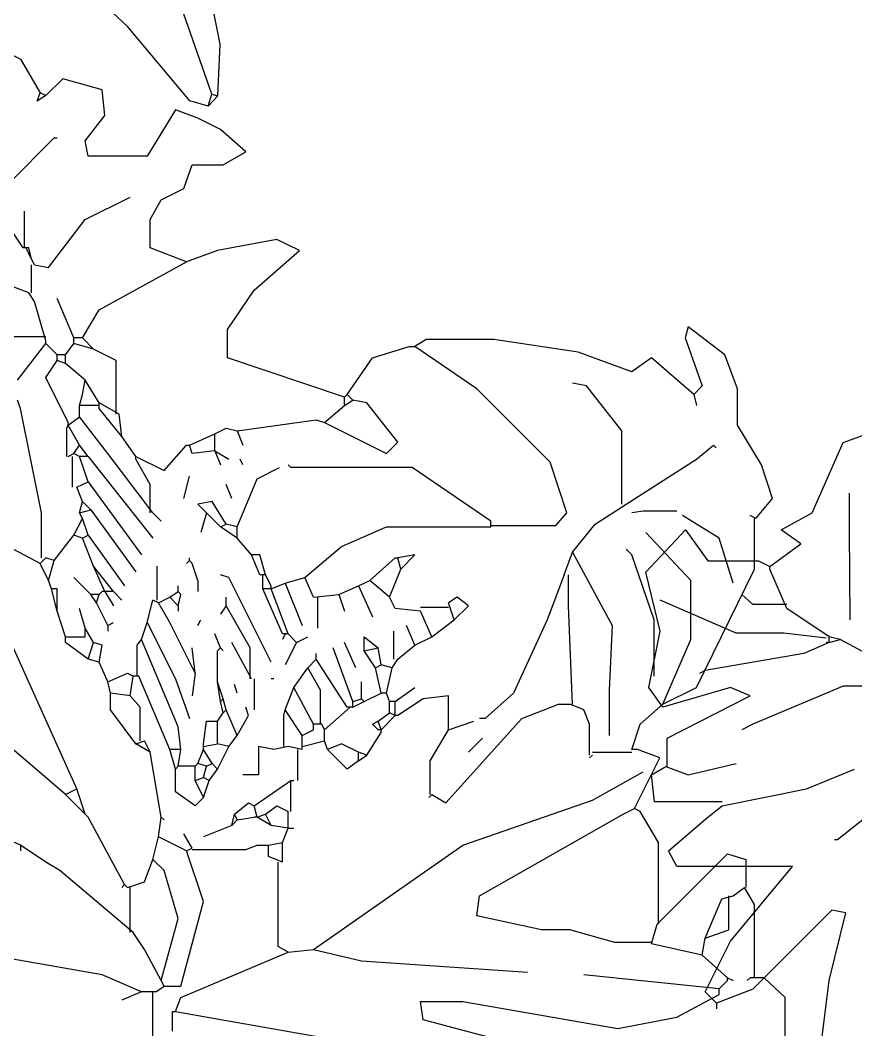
# Model space of a CAD drawing. Header units: metres. Extents: x 1769 to 3632, y 809 to 2652.
# Drawn here: x 2678.0445 to 2678.2862, y 1869.5831 to 1869.8751 of the extents above; entities that cross this region are included whole.
import ezdxf

# ---------------------------------------------------------------- set-up
doc = ezdxf.new("R2010")
doc.units = ezdxf.units.M
doc.header["$LTSCALE"] = 10
doc.layers.add('L-PLNT', color=66, linetype='Continuous')

# ---------------------------------------------------------------- blocks, each defined once
blk = doc.blocks.new('GARRA DE LEON')
at = {"layer": 'L-PLNT', "color": 65, "linetype": 'Continuous'}
for p, q in [((1271.9229, 335.3986), (1271.9933, 335.3613)), ((1271.9933, 335.3613), (1272.0223, 335.3116)), ((1270.2622, 335.3116), (1270.2975, 335.3241)), ((1272.0554, 335.3323), (1272.0305, 335.3075)), ((1272.1134, 335.3158), (1272.0554, 335.3323)), ((1270.2167, 335.2081), (1270.2622, 335.3116)), ((1272.0181, 335.2992), (1272.0223, 335.3116)), ((1272.0305, 335.3075), (1272.0181, 335.2992)), ((1272.0305, 335.3075), (1272.0223, 335.3116)), ((1272.1175, 335.2785), (1272.1134, 335.3158)), ((1272.0885, 335.2412), (1272.1175, 335.2785)), ((1272.2211, 335.2868), (1272.1796, 335.2185)), ((1272.2542, 335.2744), (1272.2211, 335.2868)), ((1272.2873, 335.2578), (1272.2542, 335.2744)), ((1271.9767, 335.1791), (1272.043, 335.2454)), ((1272.043, 335.2454), (1272.0471, 335.2454)), ((1272.3246, 335.2247), (1272.2873, 335.2578)), ((1270.2716, 335.1833), (1270.2716, 335.2371)), ((1272.0927, 335.2185), (1272.0885, 335.2412)), ((1272.1796, 335.2185), (1272.0927, 335.2185)), ((1272.2915, 335.206), (1272.3246, 335.2247)), ((1270.1712, 335.1833), (1270.2167, 335.2081)), ((1272.2335, 335.1708), (1272.2459, 335.206)), ((1272.2459, 335.206), (1272.2915, 335.206)), ((1269.9724, 335.1211), (1270.0304, 335.1833)), ((1270.0304, 335.1833), (1270.0635, 335.1377)), ((1270.2001, 335.1626), (1270.1712, 335.1833)), ((1270.2726, 335.0507), (1270.2716, 335.1833)), ((1272.2003, 335.1543), (1272.2335, 335.1708)), ((1270.1546, 335.1294), (1270.2001, 335.1626)), ((1272.0885, 335.1253), (1272.1548, 335.1584)), ((1272.1838, 335.1253), (1272.2003, 335.1543)), ((1270.0635, 335.1377), (1270.138, 335.1377)), ((1270.138, 335.1377), (1270.1546, 335.1294)), ((1270.1546, 335.1253), (1270.1546, 335.1294)), ((1271.9995, 335.0839), (1271.9995, 335.1377)), ((1269.9931, 335.0342), (1269.9724, 335.1211)), ((1270.1794, 335.0673), (1270.1546, 335.1253)), ((1272.0347, 335.0549), (1272.0885, 335.1253)), ((1272.1838, 335.0839), (1272.1838, 335.1253)), ((1271.9974, 335.0839), (1271.9809, 335.1087)), ((1272.3701, 335.0963), (1272.2832, 335.0797)), ((1272.4033, 335.0797), (1272.3701, 335.0963)), ((1270.1297, 335.0735), (1270.1132, 335.088)), ((1272.0015, 335.0839), (1271.9974, 335.0839)), ((1272.0098, 335.0673), (1272.0015, 335.0839)), ((1272.0057, 335.0839), (1272.0015, 335.0839)), ((1272.0098, 335.0673), (1272.0057, 335.0839)), ((1272.2376, 335.0632), (1272.1838, 335.0839)), ((1270.1049, 335.0311), (1269.9931, 335.0797)), ((1270.1794, 335.0735), (1270.1297, 335.0735)), ((1270.2416, 335.0259), (1270.1794, 335.0673)), ((1272.014, 335.059), (1272.0098, 335.0673)), ((1272.2832, 335.0797), (1272.2376, 335.0632)), ((1272.337, 335.0218), (1272.4033, 335.0797)), ((1272.0057, 335.0176), (1271.9146, 335.0528)), ((1272.0098, 335.0176), (1272.0098, 335.059)), ((1272.014, 335.059), (1272.0347, 335.0549)), ((1272.1092, 334.9928), (1272.2376, 335.0632)), ((1269.9765, 334.9514), (1269.9931, 335.0342)), ((1270.1753, 335.0311), (1270.1049, 335.0311)), ((1270.2374, 335.0238), (1270.1753, 335.0311)), ((1270.2416, 335.0176), (1270.2416, 335.0259)), ((1270.2581, 335.0218), (1270.2416, 335.0259)), ((1270.2416, 335.0176), (1270.2043, 335.0011)), ((1270.2416, 335.0176), (1270.2374, 335.0176)), ((1270.2416, 335.0176), (1270.2581, 335.0218)), ((1270.312, 334.9928), (1270.2581, 335.0218)), ((1272.014, 335.0052), (1272.0057, 335.0176)), ((1272.0719, 334.9514), (1272.0471, 335.0093)), ((1272.2976, 334.9638), (1272.337, 335.0218)), ((1270.2043, 335.0011), (1270.0593, 334.9762)), ((1272.0305, 334.9472), (1272.014, 335.0052)), ((1272.0844, 334.9514), (1272.1092, 334.9928)), ((1270.0593, 334.9762), (1270.0511, 334.9721)), ((1272.2976, 334.9224), (1272.2976, 334.9638)), ((1272.9747, 334.9679), (1272.9706, 334.9514)), ((1273.0286, 334.9265), (1272.9747, 334.9679)), ((1269.9972, 334.9224), (1269.9765, 334.9514)), ((1270.0966, 334.9514), (1269.9972, 334.9224)), ((1270.1256, 334.9389), (1270.0966, 334.9514)), ((1270.2622, 334.9534), (1270.1297, 334.8975)), ((1270.3285, 334.9534), (1270.2622, 334.9534)), ((1271.9643, 334.9534), (1272.0305, 334.9534)), ((1272.0719, 334.9431), (1272.0719, 334.9514)), ((1272.0844, 334.9514), (1272.0719, 334.9514)), ((1272.1009, 334.9348), (1272.0844, 334.9514)), ((1272.5896, 334.9493), (1272.573, 334.9389)), ((1272.689, 334.9493), (1272.5896, 334.9493)), ((1272.8132, 334.9306), (1272.689, 334.9493)), ((1272.9706, 334.9514), (1272.9954, 334.881)), ((1270.0034, 334.8768), (1270.1256, 334.9389)), ((1271.9891, 334.8892), (1272.0305, 334.9431)), ((1272.0305, 334.9431), (1272.0305, 334.9472)), ((1272.0471, 334.9265), (1272.0305, 334.9431)), ((1272.0595, 334.9265), (1272.0719, 334.9431)), ((1272.1009, 334.9348), (1272.0719, 334.9431)), ((1272.1341, 334.9182), (1272.1009, 334.9348)), ((1272.5109, 334.9224), (1272.5648, 334.9389)), ((1272.5648, 334.9389), (1272.573, 334.9389)), ((1272.6642, 334.8768), (1272.573, 334.9389)), ((1272.0305, 334.8934), (1272.0471, 334.9182)), ((1272.0471, 334.9182), (1272.0471, 334.9265)), ((1272.0595, 334.9265), (1272.0471, 334.9265)), ((1272.0595, 334.9141), (1272.0471, 334.9182)), ((1272.0595, 334.9141), (1272.0595, 334.9265)), ((1272.1341, 334.8395), (1272.1341, 334.9182)), ((1272.4695, 334.8644), (1272.2976, 334.9224)), ((1272.4736, 334.8685), (1272.5109, 334.9224)), ((1272.8919, 334.9017), (1272.8132, 334.9306)), ((1272.9209, 334.9224), (1272.8919, 334.9017)), ((1272.983, 334.8685), (1272.9209, 334.9224)), ((1273.0472, 334.8768), (1273.0286, 334.9265)), ((1272.0885, 334.8892), (1272.0595, 334.9141)), ((1270.1297, 334.8975), (1270.1132, 334.8892)), ((1272.0637, 334.8271), (1272.0305, 334.8934)), ((1272.0844, 334.8685), (1272.0885, 334.8892)), ((1272.1092, 334.8561), (1272.0885, 334.8892)), ((1270.0034, 334.8354), (1270.0034, 334.8768)), ((1272.7718, 334.7691), (1272.6642, 334.8768)), ((1272.8256, 334.881), (1272.805, 334.8851)), ((1272.8774, 334.8147), (1272.8256, 334.881)), ((1272.9954, 334.881), (1272.983, 334.8685)), ((1273.0472, 334.823), (1273.0472, 334.8768)), ((1271.9933, 334.8478), (1271.9891, 334.8602)), ((1272.0803, 334.852), (1272.0844, 334.8685)), ((1272.4695, 334.8644), (1272.4736, 334.8685)), ((1272.4695, 334.852), (1272.4695, 334.8644)), ((1272.4695, 334.852), (1272.4819, 334.8602)), ((1272.4819, 334.8602), (1272.4736, 334.8685)), ((1272.5026, 334.8561), (1272.4819, 334.8602)), ((1272.983, 334.8685), (1272.9872, 334.852)), ((1272.0243, 334.6946), (1271.9933, 334.8478)), ((1272.0803, 334.8354), (1272.0803, 334.852)), ((1272.1092, 334.852), (1272.0803, 334.852)), ((1272.1382, 334.8395), (1272.1092, 334.8561)), ((1272.1092, 334.852), (1272.1092, 334.8561)), ((1272.1092, 334.8478), (1272.1092, 334.852)), ((1272.1423, 334.8064), (1272.1092, 334.8478)), ((1272.4405, 334.8271), (1272.4695, 334.852)), ((1272.5482, 334.7981), (1272.5026, 334.8561)), ((1269.9807, 334.823), (1270.0014, 334.8354)), ((1270.0014, 334.8354), (1270.0345, 334.823)), ((1270.0345, 334.823), (1270.1049, 334.8395)), ((1270.2084, 334.8023), (1270.2788, 334.8313)), ((1270.3906, 334.8354), (1270.254, 334.7277)), ((1272.0637, 334.823), (1272.0803, 334.8354)), ((1272.1217, 334.7816), (1272.0803, 334.8354)), ((1272.1423, 334.8064), (1272.1382, 334.8395)), ((1272.3121, 334.8147), (1272.4281, 334.8313)), ((1272.4281, 334.8313), (1272.4405, 334.8271)), ((1269.9848, 334.7836), (1269.9807, 334.823)), ((1272.0616, 334.8188), (1272.0637, 334.823)), ((1272.0616, 334.7774), (1272.0616, 334.8188)), ((1272.0637, 334.823), (1272.0637, 334.8271)), ((1272.0803, 334.794), (1272.0637, 334.823)), ((1272.279, 334.8106), (1272.2956, 334.8188)), ((1272.2956, 334.8188), (1272.3121, 334.8147)), ((1272.3121, 334.8147), (1272.3204, 334.794)), ((1272.4405, 334.8271), (1272.5316, 334.7816)), ((1272.8774, 334.707), (1272.8774, 334.8147)), ((1273.0824, 334.765), (1273.0472, 334.823)), ((1270.0842, 334.7774), (1270.2084, 334.8023)), ((1272.1631, 334.7774), (1272.1423, 334.8064)), ((1272.2417, 334.794), (1272.279, 334.8106)), ((1272.279, 334.7857), (1272.279, 334.8106)), ((1272.0719, 334.7816), (1272.0803, 334.794)), ((1272.0927, 334.7774), (1272.0803, 334.794)), ((1272.2045, 334.7567), (1272.2376, 334.794)), ((1272.2376, 334.794), (1272.2417, 334.794)), ((1272.2459, 334.7816), (1272.2417, 334.794)), ((1272.279, 334.7857), (1272.2459, 334.7816)), ((1272.279, 334.7857), (1272.2997, 334.7733)), ((1272.279, 334.7857), (1272.2873, 334.765)), ((1272.5316, 334.7816), (1272.5482, 334.7981)), ((1272.9872, 334.7733), (1273.012, 334.794)), ((1273.012, 334.794), (1273.0162, 334.7898)), ((1270.0842, 334.7836), (1269.9848, 334.7836)), ((1270.0635, 334.7609), (1270.0842, 334.7774)), ((1272.0637, 334.7774), (1272.0719, 334.7816)), ((1272.0699, 334.7319), (1272.0699, 334.7774)), ((1272.0803, 334.7774), (1272.0719, 334.7816)), ((1272.0927, 334.7402), (1272.0803, 334.7774)), ((1272.0927, 334.7774), (1272.0803, 334.7774)), ((1272.0927, 334.7774), (1272.1879, 334.6573)), ((1272.1879, 334.6946), (1272.1217, 334.7816)), ((1272.1631, 334.7774), (1272.2045, 334.7567)), ((1272.1631, 334.7733), (1272.1631, 334.7774)), ((1272.1838, 334.736), (1272.1631, 334.7733)), ((1272.3204, 334.765), (1272.3163, 334.7733)), ((1272.8836, 334.707), (1272.9872, 334.7733)), ((1270.0055, 334.7112), (1270.0635, 334.7609)), ((1272.3411, 334.7443), (1272.3743, 334.7609)), ((1272.3908, 334.7609), (1272.3867, 334.765)), ((1272.5689, 334.7609), (1272.3908, 334.7609)), ((1272.6849, 334.6822), (1272.5689, 334.7609)), ((1272.7967, 334.6946), (1272.7718, 334.7691)), ((1273.099, 334.7153), (1273.0824, 334.765)), ((1272.0761, 334.7319), (1272.0927, 334.7402)), ((1272.0927, 334.7402), (1272.1713, 334.6325)), ((1272.2335, 334.7153), (1272.2417, 334.7484)), ((1272.3121, 334.6739), (1272.3411, 334.7443)), ((1270.254, 334.7277), (1270.2498, 334.7277)), ((1272.0844, 334.7112), (1272.0761, 334.7319)), ((1272.1838, 334.6946), (1272.1838, 334.736)), ((1272.3039, 334.7153), (1272.2956, 334.736)), ((1270.0179, 334.6884), (1270.0055, 334.7112)), ((1272.0803, 334.6946), (1272.0844, 334.7112)), ((1272.0968, 334.6987), (1272.0844, 334.7112)), ((1272.2749, 334.7112), (1272.2542, 334.707)), ((1272.2956, 334.678), (1272.2749, 334.7112)), ((1273.0741, 334.6863), (1273.099, 334.7153)), ((1272.0803, 334.6946), (1272.0968, 334.6987)), ((1272.0968, 334.6987), (1272.1631, 334.6076)), ((1272.2542, 334.707), (1272.2666, 334.6946)), ((1272.8381, 334.678), (1272.8836, 334.707)), ((1272.9085, 334.6967), (1272.8919, 334.6946)), ((1272.9582, 334.6967), (1272.9085, 334.6967)), ((1270.1877, 334.6884), (1270.0179, 334.6884)), ((1270.0966, 334.5786), (1270.1877, 334.6884)), ((1272.0243, 334.6283), (1272.0243, 334.6946)), ((1272.0719, 334.6615), (1272.0844, 334.6863)), ((1272.0844, 334.6863), (1272.0803, 334.6946)), ((1272.0927, 334.6615), (1272.0844, 334.6863)), ((1272.1879, 334.6946), (1272.2003, 334.6822)), ((1272.2666, 334.6946), (1272.2583, 334.6656)), ((1272.2873, 334.6739), (1272.2666, 334.6946)), ((1272.6849, 334.6739), (1272.6849, 334.6822)), ((1272.7801, 334.676), (1272.7967, 334.6946)), ((1273.0203, 334.6573), (1272.9665, 334.6905)), ((1273.0741, 334.6863), (1273.0658, 334.6905)), ((1273.0721, 334.6118), (1273.0721, 334.6863)), ((1272.2873, 334.6739), (1272.2956, 334.678)), ((1272.3121, 334.6573), (1272.2873, 334.6739)), ((1272.3121, 334.6739), (1272.2956, 334.678)), ((1272.3121, 334.6573), (1272.3121, 334.6739)), ((1272.4654, 334.6449), (1272.5316, 334.6739)), ((1272.5316, 334.6739), (1272.6849, 334.6739)), ((1272.6849, 334.676), (1272.7801, 334.676)), ((1272.805, 334.6366), (1272.8381, 334.678)), ((1272.0223, 334.6201), (1271.9519, 334.6573)), ((1272.043, 334.6242), (1272.0719, 334.6615)), ((1272.0844, 334.6573), (1272.0719, 334.6615)), ((1272.0844, 334.6573), (1272.0927, 334.6615)), ((1272.1009, 334.6159), (1272.0844, 334.6573)), ((1272.0927, 334.6615), (1272.1465, 334.5869)), ((1272.3329, 334.6325), (1272.3121, 334.6573)), ((1272.9789, 334.5952), (1272.9126, 334.6656)), ((1273.041, 334.5911), (1273.0203, 334.6573)), ((1272.4115, 334.5994), (1272.4654, 334.6449)), ((1272.7925, 334.6035), (1272.805, 334.6366)), ((1272.805, 334.6366), (1272.8629, 334.529)), ((1272.8919, 334.6325), (1272.8836, 334.6408)), ((1270.2457, 334.6242), (1270.1297, 334.5082)), ((1270.2664, 334.6201), (1270.2457, 334.6242)), ((1272.0223, 334.6201), (1272.0305, 334.6283)), ((1272.043, 334.6242), (1272.0305, 334.6283)), ((1272.0347, 334.5952), (1272.043, 334.6242)), ((1272.2417, 334.6242), (1272.2376, 334.6201)), ((1272.2417, 334.6242), (1272.2417, 334.6283)), ((1272.2459, 334.6201), (1272.2417, 334.6242)), ((1272.3453, 334.6035), (1272.3329, 334.6325)), ((1272.3453, 334.6325), (1272.3329, 334.6325)), ((1272.3536, 334.6035), (1272.3453, 334.6325)), ((1272.5068, 334.5952), (1272.544, 334.6283)), ((1272.544, 334.6283), (1272.5482, 334.6283)), ((1272.573, 334.6325), (1272.5482, 334.6283)), ((1272.5523, 334.6118), (1272.5482, 334.6283)), ((1272.5523, 334.6118), (1272.573, 334.6325)), ((1272.925, 334.5372), (1272.8919, 334.6325)), ((1270.2416, 334.5207), (1270.2664, 334.6201)), ((1272.0347, 334.5952), (1272.0223, 334.6201)), ((1272.1299, 334.5786), (1272.1009, 334.6159)), ((1272.1175, 334.5786), (1272.1009, 334.6159)), ((1272.1941, 334.5662), (1272.1941, 334.6159)), ((1272.2542, 334.5952), (1272.2459, 334.6201)), ((1272.2542, 334.5952), (1272.2459, 334.6201)), ((1272.5358, 334.5704), (1272.5523, 334.6118)), ((1272.9872, 334.4378), (1273.0721, 334.6118)), ((1272.0388, 334.5828), (1272.0347, 334.5952)), ((1272.0968, 334.5745), (1272.0719, 334.5994)), ((1272.2542, 334.5952), (1272.2542, 334.5786)), ((1272.2997, 334.5994), (1272.2873, 334.6035)), ((1272.3619, 334.4751), (1272.2997, 334.5994)), ((1272.3494, 334.6035), (1272.3453, 334.6035)), ((1272.3494, 334.5828), (1272.3494, 334.6035)), ((1272.3536, 334.6035), (1272.3494, 334.6035)), ((1272.3619, 334.5869), (1272.3536, 334.6035)), ((1272.3825, 334.5911), (1272.4115, 334.5994)), ((1272.424, 334.5704), (1272.4115, 334.5994)), ((1272.4902, 334.5869), (1272.5068, 334.5952)), ((1272.5358, 334.5704), (1272.5068, 334.5952)), ((1272.7925, 334.6035), (1272.7677, 334.5372)), ((1272.7987, 334.5579), (1272.7987, 334.6035)), ((1272.9789, 334.5082), (1272.9789, 334.5952)), ((1270.0593, 334.5041), (1270.0966, 334.5786)), ((1272.0761, 334.2888), (1271.9394, 334.5911)), ((1272.0471, 334.5828), (1272.0388, 334.5828)), ((1272.0471, 334.5497), (1272.0388, 334.5828)), ((1272.0471, 334.5497), (1272.0471, 334.5828)), ((1272.1092, 334.5745), (1272.1134, 334.5786)), ((1272.1175, 334.5786), (1272.1134, 334.5786)), ((1272.1299, 334.5786), (1272.1175, 334.5786)), ((1272.1175, 334.5786), (1272.1299, 334.5579)), ((1272.1299, 334.5786), (1272.1423, 334.5662)), ((1272.2128, 334.5704), (1272.2252, 334.5786)), ((1272.2252, 334.5786), (1272.2252, 334.5869)), ((1272.2293, 334.5745), (1272.2252, 334.5786)), ((1272.3784, 334.5165), (1272.3494, 334.5828)), ((1272.3619, 334.5828), (1272.3494, 334.5828)), ((1272.3619, 334.5828), (1272.3825, 334.5911)), ((1272.3619, 334.5828), (1272.3619, 334.5869)), ((1272.3867, 334.5165), (1272.3619, 334.5828)), ((1272.3825, 334.5911), (1272.4074, 334.529)), ((1272.4612, 334.5745), (1272.4902, 334.5869)), ((1272.4902, 334.5869), (1272.5109, 334.5414)), ((1272.1051, 334.5621), (1272.0968, 334.5745)), ((1272.1092, 334.5745), (1272.0968, 334.5745)), ((1272.1051, 334.5621), (1272.1092, 334.5745)), ((1272.1217, 334.529), (1272.1051, 334.5621)), ((1272.1796, 334.5331), (1272.1879, 334.5662)), ((1272.1962, 334.5621), (1272.1879, 334.5662)), ((1272.1962, 334.5621), (1272.2128, 334.5704)), ((1272.2128, 334.5331), (1272.1962, 334.5621)), ((1272.2252, 334.5579), (1272.2128, 334.5704)), ((1272.2252, 334.5579), (1272.2293, 334.5745)), ((1272.2956, 334.5579), (1272.2956, 334.5704)), ((1272.424, 334.5704), (1272.4612, 334.5745)), ((1272.4302, 334.5704), (1272.4302, 334.5248)), ((1272.4612, 334.5745), (1272.4695, 334.5497)), ((1272.544, 334.5538), (1272.5358, 334.5704)), ((1272.6352, 334.5704), (1272.6227, 334.5621)), ((1272.631, 334.5372), (1272.6227, 334.5621)), ((1272.6517, 334.5579), (1272.6352, 334.5704)), ((1272.0595, 334.5124), (1272.0471, 334.5497)), ((1272.0885, 334.5248), (1272.0803, 334.5538)), ((1272.2252, 334.5579), (1272.2252, 334.5497)), ((1272.2956, 334.5579), (1272.2873, 334.5455)), ((1272.3308, 334.4958), (1272.2956, 334.5579)), ((1272.5813, 334.5497), (1272.544, 334.5538)), ((1272.5813, 334.5559), (1272.6227, 334.5559)), ((1272.5979, 334.5124), (1272.5813, 334.5497)), ((1272.631, 334.5372), (1272.6517, 334.5579)), ((1272.805, 334.413), (1272.7987, 334.5579)), ((1272.1217, 334.529), (1272.1299, 334.5331)), ((1272.1713, 334.5082), (1272.1796, 334.5331)), ((1272.1796, 334.5331), (1272.2211, 334.4503)), ((1272.25, 334.4586), (1272.2128, 334.5331)), ((1272.2542, 334.529), (1272.2583, 334.5372)), ((1272.5979, 334.5124), (1272.631, 334.5372)), ((1272.7677, 334.5372), (1272.718, 334.4296)), ((1272.925, 334.4544), (1272.925, 334.5372)), ((1270.2208, 334.355), (1270.2416, 334.5207)), ((1272.1009, 334.5041), (1272.0885, 334.5248)), ((1272.0885, 334.5124), (1272.0885, 334.5248)), ((1272.1217, 334.529), (1272.1217, 334.5207)), ((1272.542, 334.4793), (1272.542, 334.5207)), ((1272.573, 334.5), (1272.5606, 334.529)), ((1272.8629, 334.529), (1272.8588, 334.4337)), ((1270.0759, 334.4875), (1270.0593, 334.5041)), ((1270.1297, 334.5082), (1270.0759, 334.4875)), ((1272.0595, 334.5124), (1272.0885, 334.5124)), ((1272.0595, 334.5041), (1272.0595, 334.5124)), ((1272.0927, 334.4793), (1272.0595, 334.5041)), ((1272.0927, 334.4793), (1272.1009, 334.5041)), ((1272.1134, 334.5), (1272.1009, 334.5041)), ((1272.1651, 334.5), (1272.1713, 334.5082)), ((1272.2252, 334.3799), (1272.1713, 334.5082)), ((1272.2873, 334.4958), (1272.279, 334.5165)), ((1272.3329, 334.4503), (1272.3039, 334.5041)), ((1272.3825, 334.5165), (1272.3784, 334.5165)), ((1272.3825, 334.5165), (1272.3784, 334.5082)), ((1272.3867, 334.5165), (1272.3825, 334.5165)), ((1272.3991, 334.5041), (1272.3825, 334.471)), ((1272.3991, 334.5041), (1272.3867, 334.5165)), ((1272.3991, 334.5041), (1272.4157, 334.5124)), ((1272.4861, 334.4668), (1272.4695, 334.5041)), ((1272.4985, 334.4917), (1272.4985, 334.5124)), ((1272.4985, 334.5124), (1272.5192, 334.4958)), ((1272.573, 334.5), (1272.5979, 334.5124)), ((1272.9375, 334.413), (1272.9789, 334.5082)), ((1272.1092, 334.4751), (1272.1134, 334.5)), ((1272.1651, 334.4544), (1272.1651, 334.5)), ((1272.25, 334.4586), (1272.2459, 334.4958)), ((1272.2832, 334.4917), (1272.2873, 334.4958)), ((1272.2832, 334.4461), (1272.2832, 334.4917)), ((1272.2873, 334.4958), (1272.2915, 334.4917)), ((1272.3308, 334.4503), (1272.3308, 334.4958)), ((1272.4819, 334.4171), (1272.4529, 334.4958)), ((1272.4985, 334.4917), (1272.5192, 334.4958)), ((1272.515, 334.4668), (1272.4985, 334.4917)), ((1272.5234, 334.471), (1272.5192, 334.4958)), ((1272.5482, 334.4793), (1272.573, 334.5)), ((1270.0759, 334.4875), (1270.0759, 334.4793)), ((1272.1092, 334.4751), (1272.0927, 334.4793)), ((1272.1217, 334.4461), (1272.1092, 334.4751)), ((1272.4157, 334.4668), (1272.4281, 334.4793)), ((1272.4281, 334.4793), (1272.4281, 334.4875)), ((1272.4736, 334.4089), (1272.4281, 334.4793)), ((1272.5399, 334.4668), (1272.5482, 334.4793)), ((1272.1217, 334.4461), (1272.1507, 334.4586)), ((1272.1507, 334.4586), (1272.1589, 334.4544)), ((1272.25, 334.4586), (1272.2459, 334.4254)), ((1272.395, 334.4378), (1272.4157, 334.4668)), ((1272.4343, 334.4337), (1272.4157, 334.4668)), ((1272.515, 334.4668), (1272.5234, 334.471)), ((1272.5234, 334.4296), (1272.515, 334.4668)), ((1272.5399, 334.4668), (1272.5234, 334.471)), ((1272.5316, 334.4296), (1272.5399, 334.4668)), ((1272.0595, 334.2805), (1271.8566, 334.4544)), ((1272.1258, 334.4296), (1272.1217, 334.4461)), ((1272.1548, 334.4254), (1272.1589, 334.4544)), ((1272.1672, 334.4544), (1272.1589, 334.4544)), ((1272.2128, 334.3467), (1272.1672, 334.4544)), ((1272.2211, 334.4503), (1272.2417, 334.3923)), ((1272.2873, 334.4171), (1272.2832, 334.4461)), ((1272.2915, 334.4213), (1272.2832, 334.4461)), ((1272.337, 334.4503), (1272.337, 334.4047)), ((1272.366, 334.4503), (1272.3619, 334.4503)), ((1272.4944, 334.4213), (1272.4944, 334.4461)), ((1272.1258, 334.4047), (1272.1258, 334.4296)), ((1272.1548, 334.4254), (1272.1258, 334.4296)), ((1272.3121, 334.4296), (1272.308, 334.442)), ((1272.3825, 334.4047), (1272.395, 334.4378)), ((1272.424, 334.384), (1272.395, 334.4378)), ((1272.4343, 334.384), (1272.4343, 334.4337)), ((1272.4985, 334.4171), (1272.5234, 334.4296)), ((1272.5316, 334.4296), (1272.5234, 334.4296)), ((1272.5358, 334.4171), (1272.5316, 334.4296)), ((1272.544, 334.4171), (1272.573, 334.4378)), ((1272.718, 334.4296), (1272.6766, 334.3923)), ((1272.8588, 334.4337), (1272.8588, 334.3674)), ((1272.9375, 334.413), (1272.9872, 334.4378)), ((1272.1693, 334.4089), (1272.1548, 334.4254)), ((1272.2873, 334.4171), (1272.2915, 334.4213)), ((1272.2915, 334.4006), (1272.2873, 334.4171)), ((1272.2956, 334.4047), (1272.2915, 334.4213)), ((1272.4819, 334.4171), (1272.4944, 334.4213)), ((1272.4819, 334.4089), (1272.4985, 334.4171)), ((1272.4819, 334.4089), (1272.4819, 334.4171)), ((1272.4985, 334.4171), (1272.4944, 334.4213)), ((1272.5358, 334.4006), (1272.5358, 334.4171)), ((1272.544, 334.4171), (1272.5358, 334.4171)), ((1272.544, 334.4006), (1272.544, 334.4171)), ((1272.5855, 334.4213), (1272.5482, 334.3964)), ((1272.6227, 334.4254), (1272.5855, 334.4213)), ((1272.6227, 334.3757), (1272.6227, 334.4254)), ((1272.1631, 334.355), (1272.1258, 334.4047)), ((1272.1693, 334.3592), (1272.1693, 334.4089)), ((1272.2832, 334.3882), (1272.2915, 334.4006)), ((1272.2915, 334.4006), (1272.2956, 334.4047)), ((1272.3121, 334.3674), (1272.2956, 334.4047)), ((1272.3287, 334.3964), (1272.3246, 334.4089)), ((1272.3805, 334.3964), (1272.3825, 334.4047)), ((1272.4074, 334.3674), (1272.3825, 334.4047)), ((1272.4405, 334.3757), (1272.4736, 334.4047)), ((1272.4736, 334.4047), (1272.4778, 334.4089)), ((1272.4778, 334.4089), (1272.4736, 334.4089)), ((1272.4819, 334.4089), (1272.4778, 334.4089)), ((1272.5192, 334.3882), (1272.5358, 334.4006)), ((1272.544, 334.3964), (1272.5358, 334.4006)), ((1272.544, 334.3964), (1272.544, 334.4006)), ((1272.7304, 334.3923), (1272.7842, 334.413)), ((1272.7842, 334.413), (1272.8008, 334.413)), ((1272.8215, 334.4047), (1272.8008, 334.413)), ((1272.8298, 334.384), (1272.8215, 334.4047)), ((1272.9043, 334.384), (1272.9375, 334.413)), ((1272.2625, 334.355), (1272.2666, 334.3882)), ((1272.2666, 334.3882), (1272.2832, 334.3882)), ((1272.2832, 334.355), (1272.2832, 334.3882)), ((1272.3121, 334.3674), (1272.3287, 334.3964)), ((1272.3805, 334.3509), (1272.3805, 334.3964)), ((1272.424, 334.3757), (1272.424, 334.384)), ((1272.4364, 334.384), (1272.424, 334.384)), ((1272.4405, 334.3757), (1272.4364, 334.384)), ((1272.5109, 334.384), (1272.5192, 334.3882)), ((1272.5192, 334.3757), (1272.5109, 334.384)), ((1272.5234, 334.3757), (1272.5192, 334.3882)), ((1272.5234, 334.3757), (1272.544, 334.3964)), ((1272.5482, 334.3964), (1272.544, 334.3964)), ((1272.6186, 334.2681), (1272.7304, 334.3923)), ((1272.6227, 334.3757), (1272.66, 334.3882)), ((1272.6766, 334.3923), (1272.6683, 334.3923)), ((1272.8298, 334.3385), (1272.8298, 334.384)), ((1272.8919, 334.3467), (1272.9043, 334.384)), ((1272.2293, 334.3467), (1272.2252, 334.3799)), ((1272.4074, 334.3674), (1272.424, 334.3757)), ((1272.4405, 334.3592), (1272.4405, 334.3757)), ((1272.5026, 334.3385), (1272.5234, 334.3716)), ((1272.5234, 334.3757), (1272.5192, 334.3757)), ((1272.5234, 334.3716), (1272.5234, 334.3757)), ((1272.5958, 334.3302), (1272.6227, 334.3757)), ((1272.1631, 334.355), (1272.1755, 334.3592)), ((1272.1838, 334.3426), (1272.1631, 334.355)), ((1272.1838, 334.3426), (1272.1755, 334.3592)), ((1272.2625, 334.3509), (1272.2832, 334.355)), ((1272.2625, 334.3509), (1272.2625, 334.355)), ((1272.2997, 334.3509), (1272.2832, 334.355)), ((1272.2997, 334.3509), (1272.3121, 334.3674)), ((1272.4074, 334.355), (1272.4074, 334.3674)), ((1272.4074, 334.3509), (1272.4405, 334.3592)), ((1272.4074, 334.3509), (1272.4074, 334.355)), ((1272.4447, 334.3467), (1272.4405, 334.3592)), ((1272.4654, 334.355), (1272.4447, 334.3467)), ((1272.4902, 334.3426), (1272.4654, 334.355)), ((1272.6517, 334.3426), (1272.6724, 334.3633)), ((1271.9933, 334.2059), (1271.6744, 334.3509)), ((1272.2003, 334.2474), (1272.1838, 334.3426)), ((1272.2211, 334.3177), (1272.2128, 334.3467)), ((1272.2293, 334.3467), (1272.2128, 334.3467)), ((1272.2252, 334.3219), (1272.2293, 334.3467)), ((1272.2542, 334.326), (1272.2625, 334.3467)), ((1272.2625, 334.3467), (1272.2625, 334.3509)), ((1272.2749, 334.326), (1272.2625, 334.3467)), ((1272.2832, 334.3177), (1272.2997, 334.3509)), ((1272.366, 334.3467), (1272.3432, 334.3509)), ((1272.3432, 334.3509), (1272.3432, 334.3095)), ((1272.3867, 334.3509), (1272.366, 334.3467)), ((1272.4074, 334.3467), (1272.3867, 334.3509)), ((1272.4012, 334.3012), (1272.4012, 334.3467)), ((1272.4074, 334.3467), (1272.4074, 334.3509)), ((1272.4736, 334.3177), (1272.4447, 334.3467)), ((1272.4902, 334.3302), (1272.4902, 334.3426)), ((1272.5026, 334.3385), (1272.4902, 334.3426)), ((1272.834, 334.3426), (1272.8919, 334.3426)), ((1272.9002, 334.3467), (1272.8919, 334.3467)), ((1272.9333, 334.3343), (1272.9002, 334.3467)), ((1272.25, 334.3219), (1272.2542, 334.326)), ((1272.2666, 334.3219), (1272.2542, 334.326)), ((1272.2666, 334.3219), (1272.2749, 334.326)), ((1272.2832, 334.3177), (1272.2749, 334.326)), ((1272.4902, 334.3302), (1272.4736, 334.3177)), ((1272.4902, 334.3302), (1272.5026, 334.3385)), ((1272.5958, 334.2805), (1272.5958, 334.3302)), ((1272.834, 334.3385), (1272.8298, 334.3343)), ((1272.8961, 334.2598), (1272.9333, 334.3343)), ((1272.2211, 334.3177), (1272.2252, 334.3219)), ((1272.2211, 334.2846), (1272.2211, 334.3177)), ((1272.25, 334.3219), (1272.2252, 334.3219)), ((1272.25, 334.3012), (1272.25, 334.3219)), ((1272.2625, 334.3053), (1272.2666, 334.3219)), ((1272.2707, 334.3012), (1272.2832, 334.3177)), ((1272.834, 334.2722), (1272.9085, 334.3136)), ((1272.25, 334.3012), (1272.2625, 334.3053)), ((1272.2625, 334.2763), (1272.25, 334.3012)), ((1272.2707, 334.3012), (1272.2625, 334.3053)), ((1272.2625, 334.2763), (1272.2707, 334.3012)), ((1272.3432, 334.3095), (1272.3204, 334.3095)), ((1272.337, 334.2639), (1272.3908, 334.3012)), ((1272.3908, 334.2556), (1272.3908, 334.3012)), ((1272.3908, 334.3012), (1272.395, 334.3012)), ((1272.0595, 334.2805), (1272.0761, 334.2888)), ((1272.0885, 334.2515), (1272.0595, 334.2805)), ((1272.0885, 334.2515), (1272.0761, 334.2888)), ((1272.25, 334.2639), (1272.2211, 334.2846)), ((1272.5979, 334.2805), (1272.5938, 334.2763)), ((1272.5979, 334.2805), (1272.6186, 334.2681)), ((1272.2625, 334.2763), (1272.25, 334.2639)), ((1272.308, 334.2515), (1272.3287, 334.2681)), ((1272.3287, 334.2681), (1272.337, 334.2639)), ((1272.6434, 334.2059), (1272.834, 334.2722)), ((1272.0927, 334.2474), (1272.0885, 334.2515)), ((1272.3039, 334.2349), (1272.308, 334.2515)), ((1272.3121, 334.2432), (1272.308, 334.2515)), ((1272.3411, 334.2474), (1272.337, 334.2639)), ((1272.3411, 334.2474), (1272.3536, 334.2515)), ((1272.3536, 334.2515), (1272.3701, 334.2639)), ((1272.3619, 334.2349), (1272.3536, 334.2515)), ((1272.3701, 334.2639), (1272.3867, 334.2556)), ((1272.3867, 334.2308), (1272.3867, 334.2556)), ((1272.6683, 334.1314), (1272.8795, 334.2515)), ((1272.8795, 334.2515), (1272.8961, 334.2598)), ((1272.9043, 334.2556), (1272.8961, 334.2598)), ((1272.9313, 334.2101), (1272.9043, 334.2556)), ((1272.1465, 334.148), (1272.0927, 334.2474)), ((1272.1962, 334.2184), (1272.2003, 334.2474)), ((1272.2003, 334.2474), (1272.2045, 334.2432)), ((1272.3039, 334.2349), (1272.3121, 334.2432)), ((1272.3121, 334.2432), (1272.337, 334.2474)), ((1272.3411, 334.2474), (1272.337, 334.2474)), ((1272.3619, 334.2349), (1272.3411, 334.2474)), ((1272.2459, 334.2018), (1272.2335, 334.2225)), ((1272.3039, 334.2349), (1272.2625, 334.2184)), ((1272.3867, 334.2308), (1272.3619, 334.2349)), ((1272.3784, 334.2101), (1272.3867, 334.2308)), ((1272.3867, 334.2308), (1272.395, 334.2308)), ((1272.0305, 334.1811), (1271.9933, 334.2059)), ((1271.9933, 334.2059), (1271.9933, 334.1977)), ((1272.1879, 334.1852), (1272.1962, 334.2184)), ((1272.2376, 334.1977), (1272.1962, 334.2184)), ((1272.3246, 334.1997), (1272.3411, 334.2059)), ((1272.3411, 334.2059), (1272.3577, 334.2059)), ((1272.3577, 334.2059), (1272.3784, 334.2101)), ((1272.3577, 334.1894), (1272.3577, 334.2059)), ((1272.3784, 334.1811), (1272.3784, 334.2101)), ((1272.424, 334.0527), (1272.6434, 334.2059)), ((1272.9313, 334.09), (1272.9313, 334.2101)), ((1272.2376, 334.1977), (1272.2459, 334.2018)), ((1272.2625, 334.1231), (1272.2376, 334.1977)), ((1272.2459, 334.1997), (1272.3246, 334.1997)), ((1272.9292, 334.09), (1273.0327, 334.1935)), ((1273.0327, 334.1935), (1273.0596, 334.1852)), ((1272.0513, 334.1687), (1272.0305, 334.1811)), ((1272.0513, 334.1687), (1272.0305, 334.1811)), ((1272.1755, 334.1521), (1272.1879, 334.1852)), ((1272.2045, 334.1687), (1272.1879, 334.1852)), ((1272.3784, 334.1811), (1272.3577, 334.1894)), ((1272.3722, 334.0569), (1272.3722, 334.1811)), ((1273.0596, 334.1852), (1273.0596, 334.1438)), ((1272.1589, 334.0776), (1272.0513, 334.1687)), ((1272.2252, 334.0983), (1272.2045, 334.1687)), ((1272.1465, 334.148), (1272.1423, 334.1438)), ((1272.1507, 334.1438), (1272.1465, 334.148)), ((1272.1507, 334.1438), (1272.1755, 334.1521)), ((1272.1548, 334.0776), (1272.1548, 334.1438)), ((1273.041, 334.1314), (1273.0576, 334.1438)), ((1273.0721, 334.119), (1273.0576, 334.1438)), ((1272.2293, 333.9989), (1272.2625, 334.1231)), ((1272.6642, 334.1024), (1272.6683, 334.1314)), ((1272.9996, 334.0693), (1273.0244, 334.1273)), ((1273.0244, 334.1273), (1273.041, 334.1314)), ((1273.0348, 334.0817), (1273.0348, 334.1314)), ((1273.0721, 334.0113), (1273.0721, 334.119)), ((1272.7594, 334.0817), (1272.6642, 334.1024)), ((1272.2003, 334.0072), (1272.2252, 334.0983)), ((1272.9209, 334.061), (1272.9292, 334.09)), ((1272.1755, 334.0527), (1272.1589, 334.0776)), ((1272.8008, 334.0817), (1272.7594, 334.0817)), ((1272.8671, 334.0631), (1272.8008, 334.0817)), ((1272.9996, 334.0693), (1273.0348, 334.0817)), ((1272.9209, 334.0631), (1272.8671, 334.0631)), ((1272.9954, 334.0444), (1272.9209, 334.061)), ((1272.9954, 334.0444), (1272.9996, 334.0693)), ((1272.1134, 334.0154), (1271.9477, 334.0444)), ((1272.2003, 334.0072), (1272.1755, 334.0527)), ((1272.2293, 333.9823), (1272.3867, 334.0486)), ((1272.3867, 334.0486), (1272.3722, 334.0569)), ((1272.3867, 334.0486), (1272.424, 334.0527)), ((1272.424, 334.0527), (1272.4944, 334.0361)), ((1273.0327, 334.0113), (1272.9954, 334.0444)), ((1272.4944, 334.0361), (1272.7387, 334.0196)), ((1272.1713, 333.9906), (1272.1134, 334.0154)), ((1273.0203, 333.9947), (1272.8215, 334.0154)), ((1272.1921, 333.9906), (1272.2045, 333.9989)), ((1272.2045, 333.9989), (1272.2003, 334.0072)), ((1272.2045, 333.9989), (1272.2293, 333.9989)), ((1273.0203, 333.9947), (1273.0327, 334.0072)), ((1273.0327, 334.0072), (1273.0327, 334.0113)), ((1273.0327, 334.0113), (1273.041, 334.0072)), ((1273.0658, 334.0113), (1273.0617, 334.0072)), ((1273.0866, 334.0113), (1273.0658, 334.0113)), ((1273.1176, 333.9823), (1273.0866, 334.0113)), ((1272.1713, 333.9906), (1272.1423, 333.9782)), ((1272.1921, 333.9906), (1272.1713, 333.9906)), ((1272.1879, 333.9119), (1272.1879, 333.9906)), ((1272.9582, 333.9533), (1273.0203, 333.9865)), ((1273.0203, 333.9865), (1273.0203, 333.9947)), ((1272.2211, 333.9616), (1272.2293, 333.9823)), ((1272.5813, 333.9761), (1272.6434, 333.9761)), ((1272.5855, 333.9492), (1272.5813, 333.9761)), ((1272.6434, 333.9761), (1272.8712, 333.9368)), ((1273.1176, 333.8581), (1273.1176, 333.9823)), ((1272.2169, 333.9326), (1272.2169, 333.9616)), ((1272.2169, 333.9616), (1272.2211, 333.9616)), ((1272.2211, 333.9616), (1272.4322, 333.9243)), ((1273.0244, 333.8332), (1272.5855, 333.9492)), ((1272.8712, 333.9368), (1272.9582, 333.9533)), ((1272.8836, 333.5185), (1272.7967, 333.5806)), ((1272.925, 333.4564), (1272.8132, 333.5144)), ((1272.9333, 333.4605), (1272.8836, 333.5185)), ((1272.925, 333.4564), (1272.9333, 333.4605)), ((1272.9333, 333.4398), (1272.925, 333.4564)), ((1272.9333, 333.4398), (1272.9333, 333.4605)), ((1272.7677, 333.444), (1272.7014, 333.444)), ((1272.9085, 333.4274), (1272.7677, 333.444)), ((1272.9333, 333.4398), (1272.9085, 333.4274))]:
    blk.add_line(p, q, dxfattribs=at)

msp = doc.modelspace()

# ---------------------------------------------------------------- block references
at = {"layer": 'L-PLNT', "color": 173, "xscale": 0.1967723582811821, "yscale": 0.1967723582811821, "zscale": 0.1967723582811821, "rotation": 316.7206854993391}
msp.add_blockref('GARRA DE LEON', (2450.76524, 1993.80014), dxfattribs=at)
at = {"layer": 'L-PLNT', "color": 173, "xscale": 0.1967723582811821, "yscale": 0.1967723582811821, "zscale": 0.1967723582811821}
for p in [(2427.75148, 1803.87399), (2428.33006, 1803.77292)]:
    msp.add_blockref('GARRA DE LEON', p, dxfattribs=at)

doc.saveas('drawing.dxf')
